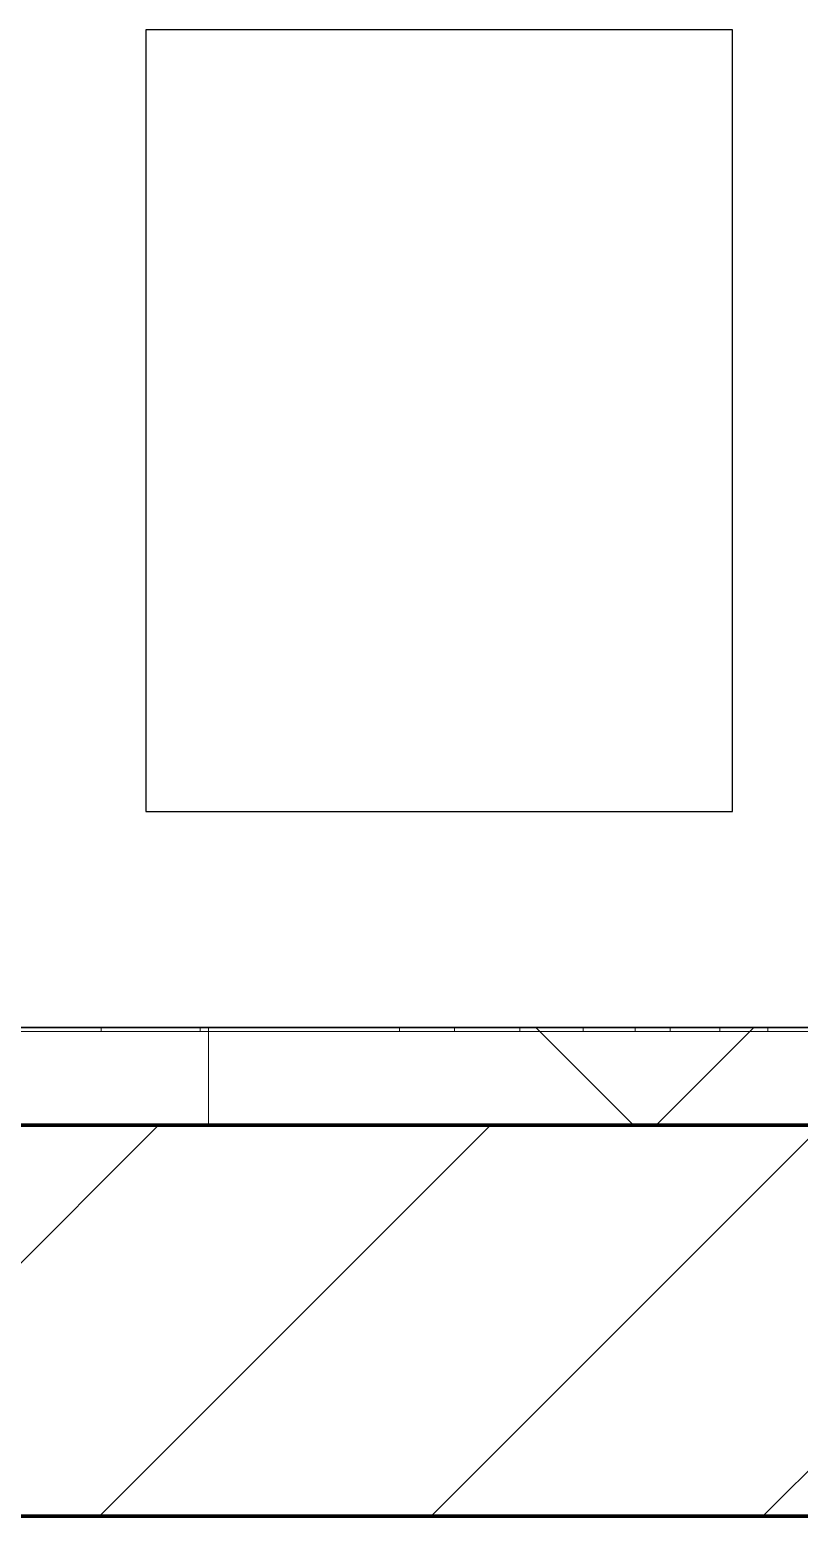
# Model space of a CAD drawing. Header units: millimetres. Extents: x -920231 to -841213, y -17301 to 22361.
# Drawn here: x -866874 to -866480, y -3376 to -2615 of the extents above; entities that cross this region are included whole.
import ezdxf
from ezdxf.xclip import XClip

# ---------------------------------------------------------------- set-up
doc = ezdxf.new("R2010")
doc.units = ezdxf.units.MM
doc.header["$XCLIPFRAME"] = 0
doc.layers.add('000 - WIPEOUT', color=250, linetype='Continuous')
doc.layers.add('A11_ALU.SOLID SHEET', color=2, linetype='Continuous')
for name, color, linetype, lineweight in [('A-GLAZ-CURT', 2, 'Continuous', 9), ('A-WALL', 5, 'Continuous', 35), ('A-WALL-FNSH', 2, 'Continuous', 35), ('A-WALL-PATT', 1, 'Continuous', 35)]:
    doc.layers.add(name, color=color, linetype=linetype, lineweight=lineweight)

# ---------------------------------------------------------------- blocks, each defined once
blk = doc.blocks.new('PPLS-PP19_Custom Tile Pattern - Custom Tile Pattern-V75-4230-01 ENLARGED MULTI-PURPOSE LEVEL - REFLECTED CEILING PLAN - SHEET 1')
at = {"layer": 'A-GLAZ-CURT'}
for p, q in [((170.29, 0), (245.04, 0)), ((195.99, 0), (213.31, 0)), ((213.31, 0), (195.99, 0)), ((230.06, 0), (300, 0)), ((245.04, 0), (245.04, -2)), ((295.8, 0), (300, 0)), ((295.8, -2), (295.8, 0)), ((300, 0), (300, -2)), ((-300, -2), (300, -2)), ((245.04, -2), (170.29, -2)), ((300, -2), (295.8, -2)), ((300, -2), (300, -50)), ((300, -50), (-300, -50))]:
    blk.add_line(p, q, dxfattribs=at)
for points, knots in [([(268.91, 0), (265.8, 0), (243.83, 0), (207.11, 0), (177.41, 0), (159.34, 0), (158.33, 0), (158.3, 0)], [-254.062131, -254.062131, -254.062131, -254.062131, -244.693688, -187.987675, -143.776725, -129.632772, -123.352749, -123.352749, -123.352749, -123.352749]), ([(159.07, 0), (159.13, 0), (160.84, 0), (165.21, 0), (174.15, 0), (185.98, 0), (208.82, 0), (219.42, 0), (230.06, 0)], [-115.643202, -115.643202, -115.643202, -115.643202, -114.681583, -87.660824, -65.295536, -41.623857, -24.459831, 0, 0, 0, 0]), ([(215.22, 0), (214.62, 0), (210.55, 0), (203.98, 0), (187.54, 0), (175.3, 0), (169.49, 0)], [-203.825446, -203.825446, -203.825446, -203.825446, -198.527383, -184.406837, -162.427601, -142.916156, -142.916156, -142.916156, -142.916156]), ([(172.07, 0), (177.66, 0), (187.87, 0), (201.08, 0), (207.47, 0), (213.96, 0), (215.11, 0)], [-255.364076, -255.364076, -255.364076, -255.364076, -237.955587, -223.92608, -215.862851, -208.75215, -208.75215, -208.75215, -208.75215]), ([(268.21, 0), (266.93, 0), (251.5, 0), (230.48, 0), (220, 0), (219.04, 0)], [-11972.496981, -11972.496981, -11972.496981, -11972.496981, -11905.454923, -11162.864862, -10859.773777, -10859.773777, -10859.773777, -10859.773777]), ([(219.84, 0), (220.8, 0), (227.72, 0), (240.28, 0), (245.04, 0)], [-10674.31991, -10674.31991, -10674.31991, -10674.31991, -10511.382485, -9932.504441, -9932.504441, -9932.504441, -9932.504441]), ([(284.78, 0), (284.83, 0), (285.23, 0), (287.47, 0), (293.59, 0), (297.76, 0), (300, 0)], [-4096.535135, -4096.535135, -4096.535135, -4096.535135, -4053.389046, -3959.664717, -3862.421465, -3746.95702, -3746.95702, -3746.95702, -3746.95702]), ([(295.8, 0), (294.18, 0), (290.94, 0), (286.68, 0), (285.79, 0)], [-4679.165325, -4679.165325, -4679.165325, -4679.165325, -4358.271401, -4213.061173, -4213.061173, -4213.061173, -4213.061173])]:
    blk.add_open_spline(points, degree=3, knots=knots, dxfattribs=at)
for points in [[(300, 0), (289.72, 0), (279.29, 0), (268.91, 0)], [(300, 0), (289.76, 0), (279.51, 0), (269.26, 0)]]:
    blk.add_open_spline(points, degree=3, dxfattribs=at)
blk = doc.blocks.new('PPLS-PP19_Custom Tile Pattern - Custom Tile Pattern-V76-4230-01 ENLARGED MULTI-PURPOSE LEVEL - REFLECTED CEILING PLAN - SHEET 1')
at = {"layer": 'A-GLAZ-CURT'}
for p, q in [((-300, 0), (-202.31, 0)), ((-300, -2), (-300, 0)), ((-293.07, 0), (-275.75, 0)), ((-275.75, 0), (-293.07, 0)), ((-222.32, 0), (-205, 0)), ((-205, 0), (-222.32, 0)), ((-202.31, 0), (-202.31, -2)), ((-174.21, 0), (-140.66, 0)), ((-174.21, -2), (-174.21, 0)), ((-140.66, 0), (-140.66, -2)), ((-108.4, 0), (-81.66, 0)), ((-108.4, -2), (-108.4, 0)), ((-81.66, 0), (-81.66, -2)), ((-63.81, 0), (-38.36, 0)), ((-63.81, -2), (-63.81, 0)), ((-38.36, 0), (-38.36, -2)), ((-13.88, 0), (9.01, 0)), ((-13.88, -2), (-13.88, 0)), ((-300, -2), (300, -2)), ((-300, -50), (-300, -2)), ((-202.31, -2), (-300, -2)), ((-140.66, -2), (-174.21, -2)), ((-81.66, -2), (-108.4, -2)), ((-38.36, -2), (-63.81, -2)), ((9.01, -2), (-13.88, -2)), ((300, -50), (-300, -50))]:
    blk.add_line(p, q, dxfattribs=at)
at = {"layer": 'A-GLAZ-CURT', "flags": 128}
for points in [[(-300, 0), (-291.7, 0), (-283.58, 0), (-275.62, 0), (-267.8, 0), (-260.12, 0), (-252.56, 0), (-245.12, 0), (-237.77, 0), (-230.5, 0), (-223.32, 0), (-216.2, 0), (-209.18, 0), (-202.31, 0)], [(-174.21, 0), (-178.96, 0), (-183.97, 0), (-189.27, 0), (-194.85, 0), (-200.68, 0), (-206.74, 0), (-213.02, 0), (-219.49, 0), (-226.14, 0), (-232.95, 0), (-239.91, 0), (-247.01, 0), (-254.25, 0), (-261.61, 0), (-269.09, 0), (-276.68, 0), (-284.36, 0), (-292.14, 0), (-300, 0)]]:
    blk.add_lwpolyline(points, dxfattribs=at)
at = {"layer": 'A-GLAZ-CURT'}
for points, knots in [([(-300, 0), (-284.65, 0), (-236.57, 0), (-184.21, 0), (-151.15, 0), (-140.66, 0)], [-5323.127839, -5323.127839, -5323.127839, -5323.127839, -4502.809032, -2700.551212, -1671.606487, -1671.606487, -1671.606487, -1671.606487]), ([(-187.51, 0), (-196.06, 0), (-225.16, 0), (-262.56, 0), (-294.48, 0), (-300, 0)], [-15748.978724, -15748.978724, -15748.978724, -15748.978724, -15131.813646, -13729.592194, -13439.944408, -13439.944408, -13439.944408, -13439.944408]), ([(-187.39, 0), (-192.93, 0), (-210.51, 0), (-232.01, 0), (-255.22, 0), (-262.59, 0), (-264.9, 0), (-265.4, 0)], [-1714.549031, -1714.549031, -1714.549031, -1714.549031, -1400.429864, -858.079193, -543.655514, -208.940337, 0, 0, 0, 0]), ([(-258.6, 0), (-257.91, 0), (-254.26, 0), (-241.25, 0), (-225.99, 0), (-213.1, 0), (-200.75, 0), (-192.83, 0), (-187.88, 0)], [-5722.54675, -5722.54675, -5722.54675, -5722.54675, -5657.471696, -5413.335975, -5017.494783, -4832.723979, -4666.091899, -4378.324359, -4378.324359, -4378.324359, -4378.324359]), ([(-187.78, 0), (-190.99, 0), (-202.64, 0), (-216.65, 0), (-231.26, 0), (-233.46, 0), (-234, 0)], [-1593.461244, -1593.461244, -1593.461244, -1593.461244, -1422.553702, -978.033455, -846.069444, -682.911962, -682.911962, -682.911962, -682.911962]), ([(-233.49, 0), (-233.44, 0), (-232.38, 0), (-230.74, 0), (-225.3, 0), (-223.63, 0)], [-455.274641, -455.274641, -455.274641, -455.274641, -440.605512, -119.536984, 0, 0, 0, 0]), ([(-223.63, 0), (-219.39, 0), (-206.8, 0), (-194.61, 0), (-187.44, 0)], [-5463.295695, -5463.295695, -5463.295695, -5463.295695, -5161.076232, -4773.317035, -4773.317035, -4773.317035, -4773.317035]), ([(-108.4, 0), (-116.54, 0), (-140.27, 0), (-168.22, 0), (-187.43, 0)], [-17961.803277, -17961.803277, -17961.803277, -17961.803277, -17136.203329, -15750.869555, -15750.869555, -15750.869555, -15750.869555]), ([(-187.43, 0), (-187.09, 0), (-180.76, 0), (-171.77, 0), (-158.7, 0), (-157.22, 0)], [-4369.603631, -4369.603631, -4369.603631, -4369.603631, -4349.945572, -4000.813434, -3840.635403, -3840.635403, -3840.635403, -3840.635403]), ([(-133.82, 0), (-135.51, 0), (-137.8, 0), (-149.31, 0), (-162.01, 0), (-174.73, 0), (-184.35, 0), (-187.43, 0)], [-2731.647847, -2731.647847, -2731.647847, -2731.647847, -2418.507304, -2308.929706, -2113.765672, -1763.376603, -1599.698286, -1599.698286, -1599.698286, -1599.698286]), ([(-137.88, 0), (-140.56, 0), (-147.66, 0), (-147.69, 0), (-158.72, 0), (-174.02, 0), (-181.08, 0), (-186.26, 0), (-186.76, 0)], [-3187.727384, -3187.727384, -3187.727384, -3187.727384, -2919.378265, -2477.344047, -2237.412286, -2029.680487, -1755.085331, -1726.685667, -1726.685667, -1726.685667, -1726.685667]), ([(-186.42, 0), (-186.13, 0), (-180.73, 0), (-169.02, 0), (-152.12, 0), (-136.84, 0), (-127.33, 0), (-124.19, 0), (-123.43, 0), (-123.28, 0)], [-4755.090697, -4755.090697, -4755.090697, -4755.090697, -4739.070012, -4465.409639, -4149.119819, -3839.893365, -3647.167523, -3488.92562, -3439.852845, -3439.852845, -3439.852845, -3439.852845]), ([(-152.35, 0), (-151.03, 0), (-147.71, 0), (-143.57, 0), (-138.62, 0)], [-3494.978217, -3494.978217, -3494.978217, -3494.978217, -3371.022232, -3227.460399, -3227.460399, -3227.460399, -3227.460399]), ([(-118.78, 0), (-121.86, 0), (-126.28, 0), (-136.96, 0), (-147.46, 0), (-150.03, 0), (-150.57, 0)], [-5938.474035, -5938.474035, -5938.474035, -5938.474035, -5700.061948, -5508.838257, -5298.784692, -5196.16478, -5196.16478, -5196.16478, -5196.16478]), ([(-150.34, 0), (-150.07, 0), (-147.75, 0), (-142.6, 0), (-127.26, 0), (-107.3, 0), (-90.42, 0), (-75.26, 0), (-68.41, 0), (-65.12, 0), (-63.63, 0)], [-4948.728362, -4948.728362, -4948.728362, -4948.728362, -4883.323924, -4440.880425, -4054.690705, -3793.097032, -3402.597032, -3144.956779, -3050.982048, -2969.237017, -2969.237017, -2969.237017, -2969.237017]), ([(-116.66, 0), (-123.83, 0), (-133.98, 0), (-147.74, 0), (-149.07, 0)], [-6858.444941, -6858.444941, -6858.444941, -6858.444941, -6449.282163, -6277.220794, -6277.220794, -6277.220794, -6277.220794]), ([(-148.23, 0), (-146.94, 0), (-140.15, 0), (-137.28, 0), (-133.93, 0), (-128.78, 0), (-126.5, 0)], [-6162.058746, -6162.058746, -6162.058746, -6162.058746, -6017.569127, -5560.701257, -5364.112219, -5231.017328, -5231.017328, -5231.017328, -5231.017328]), ([(-116.68, 0), (-120.05, 0), (-127.34, 0), (-139.03, 0), (-146.11, 0), (-146.95, 0)], [-1120.9132, -1120.9132, -1120.9132, -1120.9132, -945.742622, -741.901385, -489.130243, -489.130243, -489.130243, -489.130243]), ([(-146.69, 0), (-146.59, 0), (-145.49, 0), (-135.69, 0), (-128.29, 0), (-125.15, 0)], [-420.34245, -420.34245, -420.34245, -420.34245, -406.956646, -290.263673, 0, 0, 0, 0]), ([(-134.24, 0), (-133.42, 0), (-130.43, 0), (-122.49, 0), (-116.42, 0), (-115.94, 0)], [-7671.276312, -7671.276312, -7671.276312, -7671.276312, -7293.749979, -6839.55839, -6801.56233, -6801.56233, -6801.56233, -6801.56233]), ([(-127.41, 0), (-131.63, 0), (-133.13, 0), (-134.06, 0), (-134.11, 0)], [-8540.990293, -8540.990293, -8540.990293, -8540.990293, -8266.114998, -8251.085632, -8251.085632, -8251.085632, -8251.085632]), ([(-120.13, 0), (-120.14, 0), (-120.24, 0), (-121.3, 0), (-129.25, 0), (-133.82, 0)], [-2933.992132, -2933.992132, -2933.992132, -2933.992132, -2920.575025, -2840.280255, -2731.647847, -2731.647847, -2731.647847, -2731.647847]), ([(-113.44, 0), (-113.46, 0), (-114.06, 0), (-119.73, 0), (-125.43, 0), (-127.03, 0), (-127.41, 0)], [-323.250712, -323.250712, -323.250712, -323.250712, -282.672656, -98.539552, -24.539552, 0, 0, 0, 0]), ([(-126.5, 0), (-122.44, 0), (-108.71, 0), (-86.68, 0), (-63.44, 0), (-54.4, 0), (-48.53, 0), (-30.79, 0), (-18.03, 0), (8.61, 0), (15.02, 0), (22.28, 0), (26.04, 0), (27.59, 0)], [-5231.017328, -5231.017328, -5231.017328, -5231.017328, -4994.692869, -4542.524482, -4008.285538, -3689.699207, -3546.54457, -3315.260113, -2864.387349, -2439.246196, -2084.094819, -1956.422387, -1868.220474, -1868.220474, -1868.220474, -1868.220474]), ([(-125.15, 0), (-124.93, 0), (-122.77, 0), (-119.2, 0), (-115.67, 0)], [-3362.7396, -3362.7396, -3362.7396, -3362.7396, -3342.215224, -3152.568375, -3152.568375, -3152.568375, -3152.568375]), ([(-122.08, 0), (-122.01, 0), (-121.69, 0), (-121.2, 0), (-120.88, 0)], [-3136.336417, -3136.336417, -3136.336417, -3136.336417, -3110.304437, -3035.164275, -3035.164275, -3035.164275, -3035.164275]), ([(-43.92, 0), (-45.51, 0), (-47.12, 0), (-60.59, 0), (-81.23, 0), (-99.51, 0), (-114.02, 0), (-117.28, 0), (-118.78, 0)], [-1608.336718, -1608.336718, -1608.336718, -1608.336718, -1405.135169, -1060.00838, -740.068933, -229.489605, -116.330425, 0, 0, 0, 0]), ([(-115.67, 0), (-114.72, 0), (-110.17, 0), (-96.78, 0), (-71.33, 0), (-42.53, 0), (-12.78, 0), (4.23, 0), (9.64, 0), (10.14, 0), (10.18, 0)], [-5707.856459, -5707.856459, -5707.856459, -5707.856459, -5430.283136, -5103.229623, -4799.173296, -4065.652676, -3589.737505, -3285.047089, -3066.359526, -3044.715262, -3044.715262, -3044.715262, -3044.715262]), ([(-63.81, 0), (-70.01, 0), (-86.35, 0), (-105.66, 0), (-114.07, 0), (-115.65, 0)], [-2747.631049, -2747.631049, -2747.631049, -2747.631049, -2193.204658, -1433.981041, -1146.866105, -1146.866105, -1146.866105, -1146.866105]), ([(-115.61, 0), (-108.58, 0), (-95, 0), (-84.96, 0), (-81.66, 0)], [-6792.854992, -6792.854992, -6792.854992, -6792.854992, -6236.997189, -5931.848349, -5931.848349, -5931.848349, -5931.848349]), ([(9.32, 0), (9.08, 0), (7.65, 0), (2.57, 0), (-12.23, 0), (-25.64, 0), (-40, 0), (-56.24, 0), (-75.59, 0), (-94, 0), (-111.95, 0), (-114.91, 0), (-115.61, 0)], [-2922.926651, -2922.926651, -2922.926651, -2922.926651, -2882.788014, -2720.818881, -2518.50168, -2125.455881, -1792.521578, -1466.981642, -1208.454564, -789.402658, -501.969187, -246.605543, -246.605543, -246.605543, -246.605543]), ([(-44.38, 0), (-46.99, 0), (-58.05, 0), (-78.2, 0), (-102.29, 0), (-113.39, 0), (-115.6, 0)], [-8253.382896, -8253.382896, -8253.382896, -8253.382896, -8073.216054, -7508.296369, -7004.680444, -6878.557396, -6878.557396, -6878.557396, -6878.557396]), ([(-115.6, 0), (-114.16, 0), (-109.35, 0), (-98.9, 0), (-85.29, 0), (-71.67, 0), (-65.93, 0), (-65.07, 0)], [-3151.23667, -3151.23667, -3151.23667, -3151.23667, -3074.362186, -2902.289527, -2605.247022, -2322.099534, -2241.8264, -2241.8264, -2241.8264, -2241.8264]), ([(-86.16, 0), (-91.37, 0), (-100.76, 0), (-111.1, 0), (-115.59, 0)], [-1681.3698, -1681.3698, -1681.3698, -1681.3698, -1374.161226, -1139.851572, -1139.851572, -1139.851572, -1139.851572]), ([(-114.71, 0), (-114.38, 0), (-113.85, 0), (-113.43, 0), (-113.43, 0)], [-484.876067, -484.876067, -484.876067, -484.876067, -394.672656, -330.797262, -330.797262, -330.797262, -330.797262]), ([(-63.96, 0), (-64.13, 0), (-72.5, 0), (-80.63, 0), (-86.16, 0)], [-2171.769325, -2171.769325, -2171.769325, -2171.769325, -2007.031671, -1681.3698, -1681.3698, -1681.3698, -1681.3698]), ([(-29.03, 0), (-33.97, 0), (-43.74, 0), (-56.37, 0), (-71.66, 0), (-77.83, 0), (-82.66, 0), (-83.28, 0), (-83.28, 0)], [-2680.714891, -2680.714891, -2680.714891, -2680.714891, -2413.671296, -2161.752162, -2006.592567, -1646.621388, -1424.436217, -1393.971743, -1393.971743, -1393.971743, -1393.971743]), ([(-83.28, 0), (-83.28, 0), (-82.91, 0), (-76.14, 0), (-62.97, 0), (-51.88, 0), (-45.07, 0), (-43.75, 0)], [-1393.4169, -1393.4169, -1393.4169, -1393.4169, -1353.722004, -1274.333717, -1073.56893, -651.549973, -543.038022, -543.038022, -543.038022, -543.038022]), ([(31.18, 0), (25.97, 0), (11.99, 0), (-16.92, 0), (-47.42, 0), (-65.35, 0), (-66.28, 0), (-66.31, 0)], [-4496.803627, -4496.803627, -4496.803627, -4496.803627, -4222.080604, -3745.412743, -2981.410125, -2542.574734, -2526.906796, -2526.906796, -2526.906796, -2526.906796]), ([(-65.47, 0), (-65.27, 0), (-62.78, 0), (-56.55, 0), (-47.54, 0), (-43.76, 0)], [-2362.748727, -2362.748727, -2362.748727, -2362.748727, -2315.303971, -1809.437387, -1410.845147, -1410.845147, -1410.845147, -1410.845147]), ([(-63.63, 0), (-61.49, 0), (-57.39, 0), (-54.58, 0), (-47.16, 0), (-43.68, 0)], [-2969.237017, -2969.237017, -2969.237017, -2969.237017, -2851.217951, -2734.127174, -2489.488006, -2489.488006, -2489.488006, -2489.488006]), ([(-51.83, 0), (-51.83, 0), (-51.78, 0), (-47.4, 0), (-46.59, 0), (-44.93, 0)], [-632.814994, -632.814994, -632.814994, -632.814994, -627.965721, -508.377888, -260.442412, -260.442412, -260.442412, -260.442412]), ([(28.05, 0), (26.61, 0), (22.02, 0), (12.82, 0), (-2.9, 0), (-20.62, 0), (-32.81, 0), (-44.85, 0), (-51.43, 0), (-51.79, 0)], [-2187.031923, -2187.031923, -2187.031923, -2187.031923, -2106.613311, -1925.670641, -1617.263037, -1290.787923, -1039.307308, -819.71621, -644.910881, -644.910881, -644.910881, -644.910881]), ([(-36.33, 0), (-36.43, 0), (-37.27, 0), (-41.45, 0), (-43.34, 0), (-43.81, 0)], [-1855.773136, -1855.773136, -1855.773136, -1855.773136, -1810.870157, -1672.078046, -1612.788931, -1612.788931, -1612.788931, -1612.788931]), ([(-26.75, 0), (-27.82, 0), (-33.66, 0), (-39.94, 0), (-43.76, 0)], [-8718.362214, -8718.362214, -8718.362214, -8718.362214, -8532.293389, -8267.710235, -8267.710235, -8267.710235, -8267.710235]), ([(-43.5, 0), (-40.63, 0), (-35.97, 0), (-33.57, 0), (-29.94, 0), (-28.57, 0)], [-536.142978, -536.142978, -536.142978, -536.142978, -296.515819, -83.513472, 0, 0, 0, 0]), ([(-43.07, 0), (-42.22, 0), (-40.79, 0), (-40.46, 0), (-40.44, 0)], [-2474.780881, -2474.780881, -2474.780881, -2474.780881, -2410.990208, -2350.645972, -2350.645972, -2350.645972, -2350.645972]), ([(-36.78, 0), (-32.43, 0), (-19.22, 0), (8.83, 0), (43.36, 0), (70.92, 0), (82.12, 0), (83.66, 0)], [-6191.144455, -6191.144455, -6191.144455, -6191.144455, -5862.463379, -5340.621928, -4573.028122, -4094.177415, -3869.465285, -3869.465285, -3869.465285, -3869.465285]), ([(-36.29, 0), (-36.29, 0), (-34.66, 0), (-28.88, 0), (-26.95, 0), (-26.54, 0)], [-9150.272121, -9150.272121, -9150.272121, -9150.272121, -9057.163041, -8919.836787, -8834.607043, -8834.607043, -8834.607043, -8834.607043]), ([(30.82, 0), (29.27, 0), (20.14, 0), (3.54, 0), (-16.58, 0), (-34.76, 0), (-36.04, 0)], [-10462.034656, -10462.034656, -10462.034656, -10462.034656, -10363.088938, -9884.23066, -9424.652049, -9182.880979, -9182.880979, -9182.880979, -9182.880979]), ([(-33.34, 0), (-33.34, 0), (-32.93, 0), (-31.16, 0), (-30.52, 0)], [-2415.024266, -2415.024266, -2415.024266, -2415.024266, -2357.633367, -2323.618664, -2323.618664, -2323.618664, -2323.618664]), ([(70.61, 0), (66.16, 0), (55.8, 0), (39.61, 0), (24.74, 0), (2.64, 0), (-17.84, 0), (-30.57, 0), (-31.82, 0), (-32, 0)], [-4647.237329, -4647.237329, -4647.237329, -4647.237329, -4326.416877, -4098.545751, -3766.694881, -3333.063701, -2994.501669, -2698.150104, -2614.070998, -2614.070998, -2614.070998, -2614.070998]), ([(-30.61, 0), (-29.53, 0), (-23.35, 0), (-15.75, 0), (-15.19, 0)], [-54150.414002, -54150.414002, -54150.414002, -54150.414002, -53749.15266, -53717.791567, -53717.791567, -53717.791567, -53717.791567]), ([(-13.88, 0), (-15.14, 0), (-18.44, 0), (-26.26, 0), (-29.97, 0), (-30.54, 0)], [-55123.81448, -55123.81448, -55123.81448, -55123.81448, -54789.006179, -54461.685999, -54258.56961, -54258.56961, -54258.56961, -54258.56961]), ([(-30.52, 0), (-27.11, 0), (-17.83, 0), (5.99, 0), (22.06, 0), (37.44, 0), (45.92, 0), (57.76, 0), (64.47, 0), (72.74, 0), (75.22, 0), (76.03, 0), (76.21, 0)], [-2323.618664, -2323.618664, -2323.618664, -2323.618664, -2142.497158, -1716.209403, -1206.526904, -1089.329421, -901.315459, -753.071572, -495.328968, -421.953223, -334.951786, -290.452333, -290.452333, -290.452333, -290.452333]), ([(8.33, 0), (8.19, 0), (7.18, 0), (0.32, 0), (-13.89, 0), (-24.92, 0), (-29.03, 0)], [-3574.286521, -3574.286521, -3574.286521, -3574.286521, -3526.962355, -3285.499107, -2903.012179, -2680.714891, -2680.714891, -2680.714891, -2680.714891]), ([(-28.57, 0), (-26.93, 0), (-20.29, 0), (-11.45, 0), (2.08, 0), (13.15, 0), (21.24, 0), (24.62, 0), (24.72, 0), (24.72, 0)], [-5361.429781, -5361.429781, -5361.429781, -5361.429781, -5261.36855, -5050.479954, -4785.90057, -4596.498881, -4445.288762, -4384.376941, -4376.041937, -4376.041937, -4376.041937, -4376.041937]), ([(-15.19, 0), (-13.07, 0), (3.25, 0), (20.36, 0), (28.06, 0)], [-461.142613, -461.142613, -461.142613, -461.142613, -429.606584, -404.855018, -404.855018, -404.855018, -404.855018])]:
    blk.add_open_spline(points, degree=3, knots=knots, dxfattribs=at)
for points in [[(-117.69, 0), (-117.44, 0), (-116.99, 0), (-116.45, 0)], [(-115.9, 0), (-116.75, 0), (-117.36, 0), (-117.66, 0)], [(-43.94, 0), (-42.16, 0), (-39.64, 0), (-36.78, 0)], [(-42.82, 0), (-41.27, 0), (-39.77, 0), (-38.36, 0)], [(-39.84, 0), (-39.08, 0), (-38.11, 0), (-37.36, 0)]]:
    blk.add_open_spline(points, degree=3, dxfattribs=at)
blk = doc.blocks.new('*U1487')
at = {"color": 3}
blk.add_wipeout([(-200, 6950), (200, 6950), (200, 6650), (-200, 6650)], dxfattribs=at).dxf.layer = '000 - WIPEOUT'
at = {"layer": 'A11_ALU.SOLID SHEET', "color": 0, "linetype": 'ByBlock'}
blk.add_lwpolyline([(-200, 6650), (200, 6650), (200, 6950), (-200, 6950)], close=True, dxfattribs=at)
blk = doc.blocks.new('*U1512')
at = {"layer": 'A11_ALU.SOLID SHEET', "linetype": 'ByBlock', "rotation": 90}
blk.add_blockref('*U1487', (-115182, -6394.5), dxfattribs=at)

msp = doc.modelspace()

# ---------------------------------------------------------------- block references
ref = msp.add_blockref('*U1512', (-744682.37, 3579.02))
XClip(ref).set_block_clipping_path([(-170955.001718735, -20880.0077451951), (-101425.4223389953, 14393.0014498747)])

# ---------------------------------------------------------------- next in the draw order: hatches: boundary and pattern name
at = {"layer": 'A-WALL-PATT', "lineweight": 9}
h = msp.add_hatch(dxfattribs=at)
h.set_pattern_fill('FP_3', color=256, style=0, pattern_type=2)
h.set_pattern_definition([(45, (0, 0), (-212.13203, 212.13203), []), (135, (0, 0), (-212.13203, -212.13203), [])])
h.paths.add_polyline_path([(-850767.37, -3175.94), (-850767.37, -3125.94), (-868697.34, -3125.94), (-868743.96, -3175.94), (-850867, -3175.94)])
h = msp.add_hatch(dxfattribs=at)
h.set_pattern_fill('FP_2', color=256, style=0, pattern_type=2)
h.set_pattern_definition([(45, (0, 0), (-84.852814, 84.852814), [])])
h.paths.add_polyline_path([(-850567.37, -3375.94), (-850567.37, -3175.94), (-868402.13, -3175.94), (-868588.64, -3375.94), (-850766.31, -3375.94)])

# ---------------------------------------------------------------- next in the draw order: linework, layer by layer
at = {"layer": 'A-WALL', "color": 7, "lineweight": 70}
for p, q in [((-868402.13, -3175.94), (-850767.37, -3175.94)), ((-850767.37, -3175.94), (-868402.13, -3175.94)), ((-850766.31, -3375.94), (-868588.64, -3375.94))]:
    msp.add_line(p, q, dxfattribs=at)
at = {"layer": 'A-WALL-FNSH', "color": 250}
msp.add_line((-868697.34, -3125.94), (-850817.37, -3125.94), dxfattribs=at)

# ---------------------------------------------------------------- next in the draw order: block references
at = {"layer": 'A-GLAZ-CURT'}
for name, p in [('PPLS-PP19_Custom Tile Pattern - Custom Tile Pattern-V75-4230-01 ENLARGED MULTI-PURPOSE LEVEL - REFLECTED CEILING PLAN - SHEET 1', (-867082.37, -3125.94)), ('PPLS-PP19_Custom Tile Pattern - Custom Tile Pattern-V76-4230-01 ENLARGED MULTI-PURPOSE LEVEL - REFLECTED CEILING PLAN - SHEET 1', (-866482.37, -3125.94))]:
    msp.add_blockref(name, p, dxfattribs=at)

doc.saveas('drawing.dxf')
